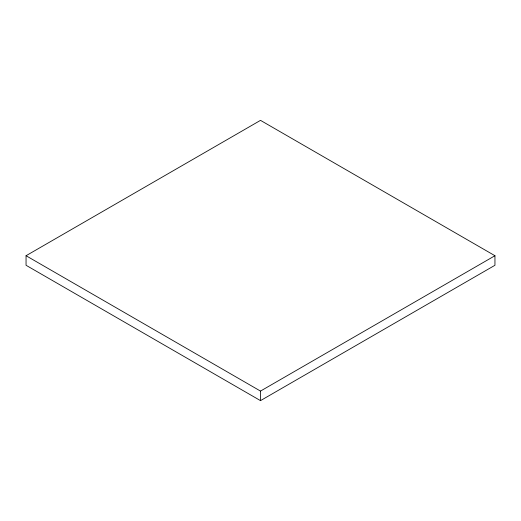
<?xml version="1.0" encoding="UTF-8"?>
<svg xmlns="http://www.w3.org/2000/svg" width="521" height="521" viewBox="0 0 521 521"><rect width="100%" height="100%" fill="white"/><g stroke="black" fill="none" stroke-linecap="round" stroke-linejoin="round"><path stroke-width="0.78" d="M26.05 255.726L260.5 120.364L494.95 255.726L494.95 265.274L260.5 400.636L26.05 265.274L26.05 255.726L260.5 391.082L494.95 255.726M260.5 391.082L260.5 400.636"/></g></svg>
